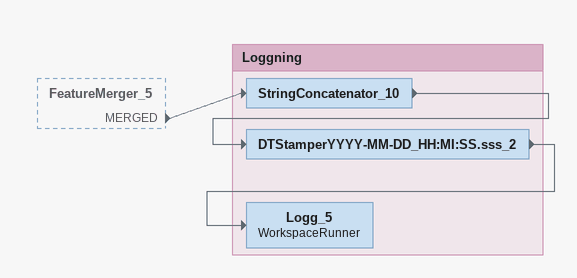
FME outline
FeatureMerger_5 [outside]
    MERGED -> StringConcatenator_10

Bookmark: Loggning
StringConcatenator_10
    -> DTStamperYYYY-MM-DD_HH:MI:SS.sss_2
DTStamperYYYY-MM-DD_HH:MI:SS.sss_2
    -> Logg_5
Logg_5: WorkspaceRunner
